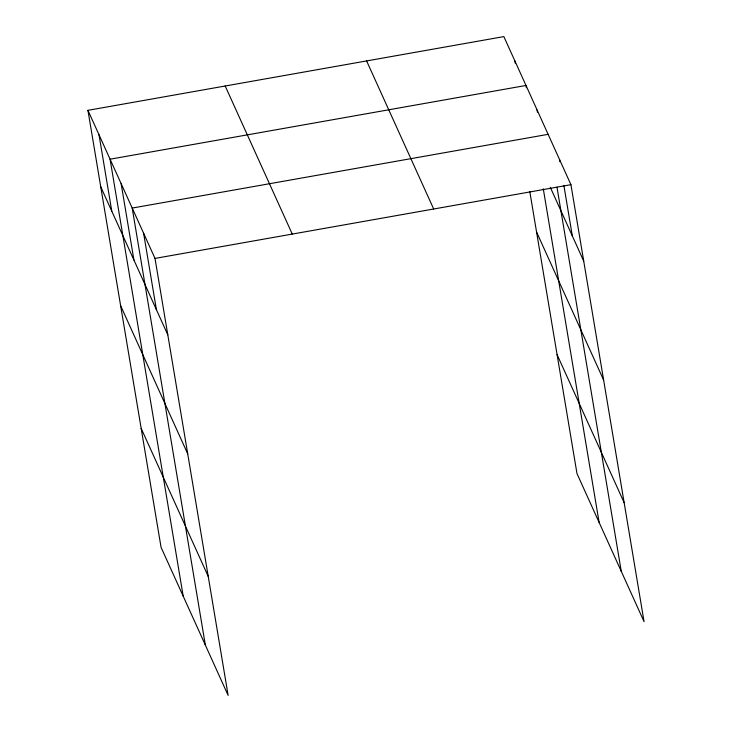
<?xml version="1.0" encoding="UTF-8"?>
<svg xmlns="http://www.w3.org/2000/svg" width="732" height="732" viewBox="0 0 732 732"><rect width="100%" height="100%" fill="white"/><g stroke="black" fill="none" stroke-linecap="round" stroke-linejoin="round"><path stroke-width="1.1" d="M87.941 110.34L155.01 258.414L228.137 695.4L161.067 547.326L87.941 110.34L503.863 36.6L570.933 184.674L644.059 621.66L576.99 473.586L529.803 191.61M548.131 134.331L132.208 208.071L205.335 645.057M155.01 258.414L570.933 184.674M550.318 187.346L583.724 261.104M536.565 232.017L603.635 380.091M557.079 354.608L624.149 502.674M366.613 60.939L433.683 209.004M225.191 86.01L292.269 234.075M100.732 186.779L167.802 334.844M120.643 305.756L187.712 453.831M141.157 428.348L208.227 576.413M559.532 159.503L559.907 161.745M563.86 185.352L572.323 235.933M556.97 187.154L621.258 571.317M537.059 109.891L537.434 112.142M526.372 87.712L525.997 85.461L110.075 159.201L183.201 596.196M543.29 188.838L599.124 522.447M514.925 61.031L515.31 63.281M143.609 233.243L156.401 309.673M121.137 183.641L133.929 260.07M99.003 134.77L111.795 211.209"/></g></svg>
